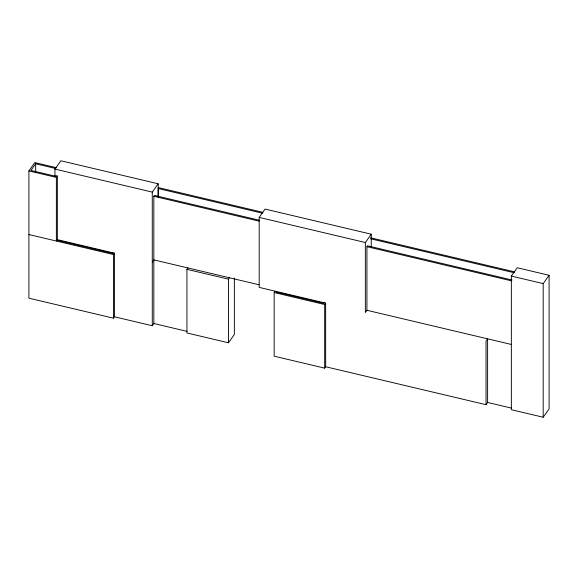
<?xml version="1.0" encoding="UTF-8"?>
<svg xmlns="http://www.w3.org/2000/svg" width="578" height="578" viewBox="0 0 578 578"><rect width="100%" height="100%" fill="white"/><g stroke="black" fill="none" stroke-linecap="round" stroke-linejoin="round"><path stroke-width="0.87" d="M55.784 168.523L35.663 163.762L30.937 170.423L55.517 176.239L55.907 175.683L57.352 176.023L56.369 177.41L56.369 241.04L57.352 239.653L114.422 253.157L114.422 316.787L113.44 318.175L28.9 298.176L28.9 170.915L34.81 162.591L56.413 167.699M54.946 176.268L54.946 169.094L60.856 160.763L158.184 183.79L158.184 197.25M114.422 316.787L152.281 325.739L152.274 192.113L158.184 183.79M112.985 252.817L112.587 253.374L56.955 240.21M152.281 325.739L153.856 323.521L153.849 196.26L154.442 195.422L259.601 220.297M113.44 318.175L113.44 254.544L114.422 253.157M152.274 262.109L153.856 259.89L259.023 284.766M234.365 277.996L234.365 334.46L228.454 342.783L186.932 332.964L186.932 269.334L187.915 267.946M275.157 291.175L274.167 292.562L274.167 356.192L324.677 368.135L325.66 366.748L325.66 303.125L259.19 287.396L259.19 217.407L265.1 209.077L371.257 234.191L371.257 246.755M228.454 342.783L228.454 279.16L229.444 277.765M276.602 291.514L276.205 292.071L323.825 303.334L324.215 302.778M512.05 280.012L367.514 245.823L366.929 246.661L366.929 310.285L365.354 312.51L365.354 242.514L371.257 234.191M324.677 368.135L324.677 304.512L325.66 303.125M511.349 276.082L517.259 267.751L549.1 275.287L549.1 408.906L543.19 417.237L511.357 409.701L511.349 276.082L543.19 283.61L549.1 275.287M486.026 404.687L487.601 402.461L487.601 338.838L486.026 341.056L486.026 404.687L325.66 366.748M158.228 187.568L262.889 212.328M370.57 237.796L514.499 271.841M262.571 213.224L158.206 188.536L158.206 196.599M370.541 238.765L514.232 272.751M54.946 169.094L152.274 192.113M259.19 217.407L365.354 242.514M153.849 196.26L259.016 221.136M366.929 246.661L511.458 280.843M28.9 170.915L56.369 177.41M366.929 310.285L511.479 344.481M186.932 269.334L228.454 279.16M28.9 234.545L113.44 254.544M274.167 292.562L324.677 304.512M153.856 323.521L187.041 331.367M487.601 402.461L511.487 408.111M543.19 283.61L543.19 417.237M57.352 176.023L57.352 239.653M35.663 163.762L35.663 171.825"/></g></svg>
